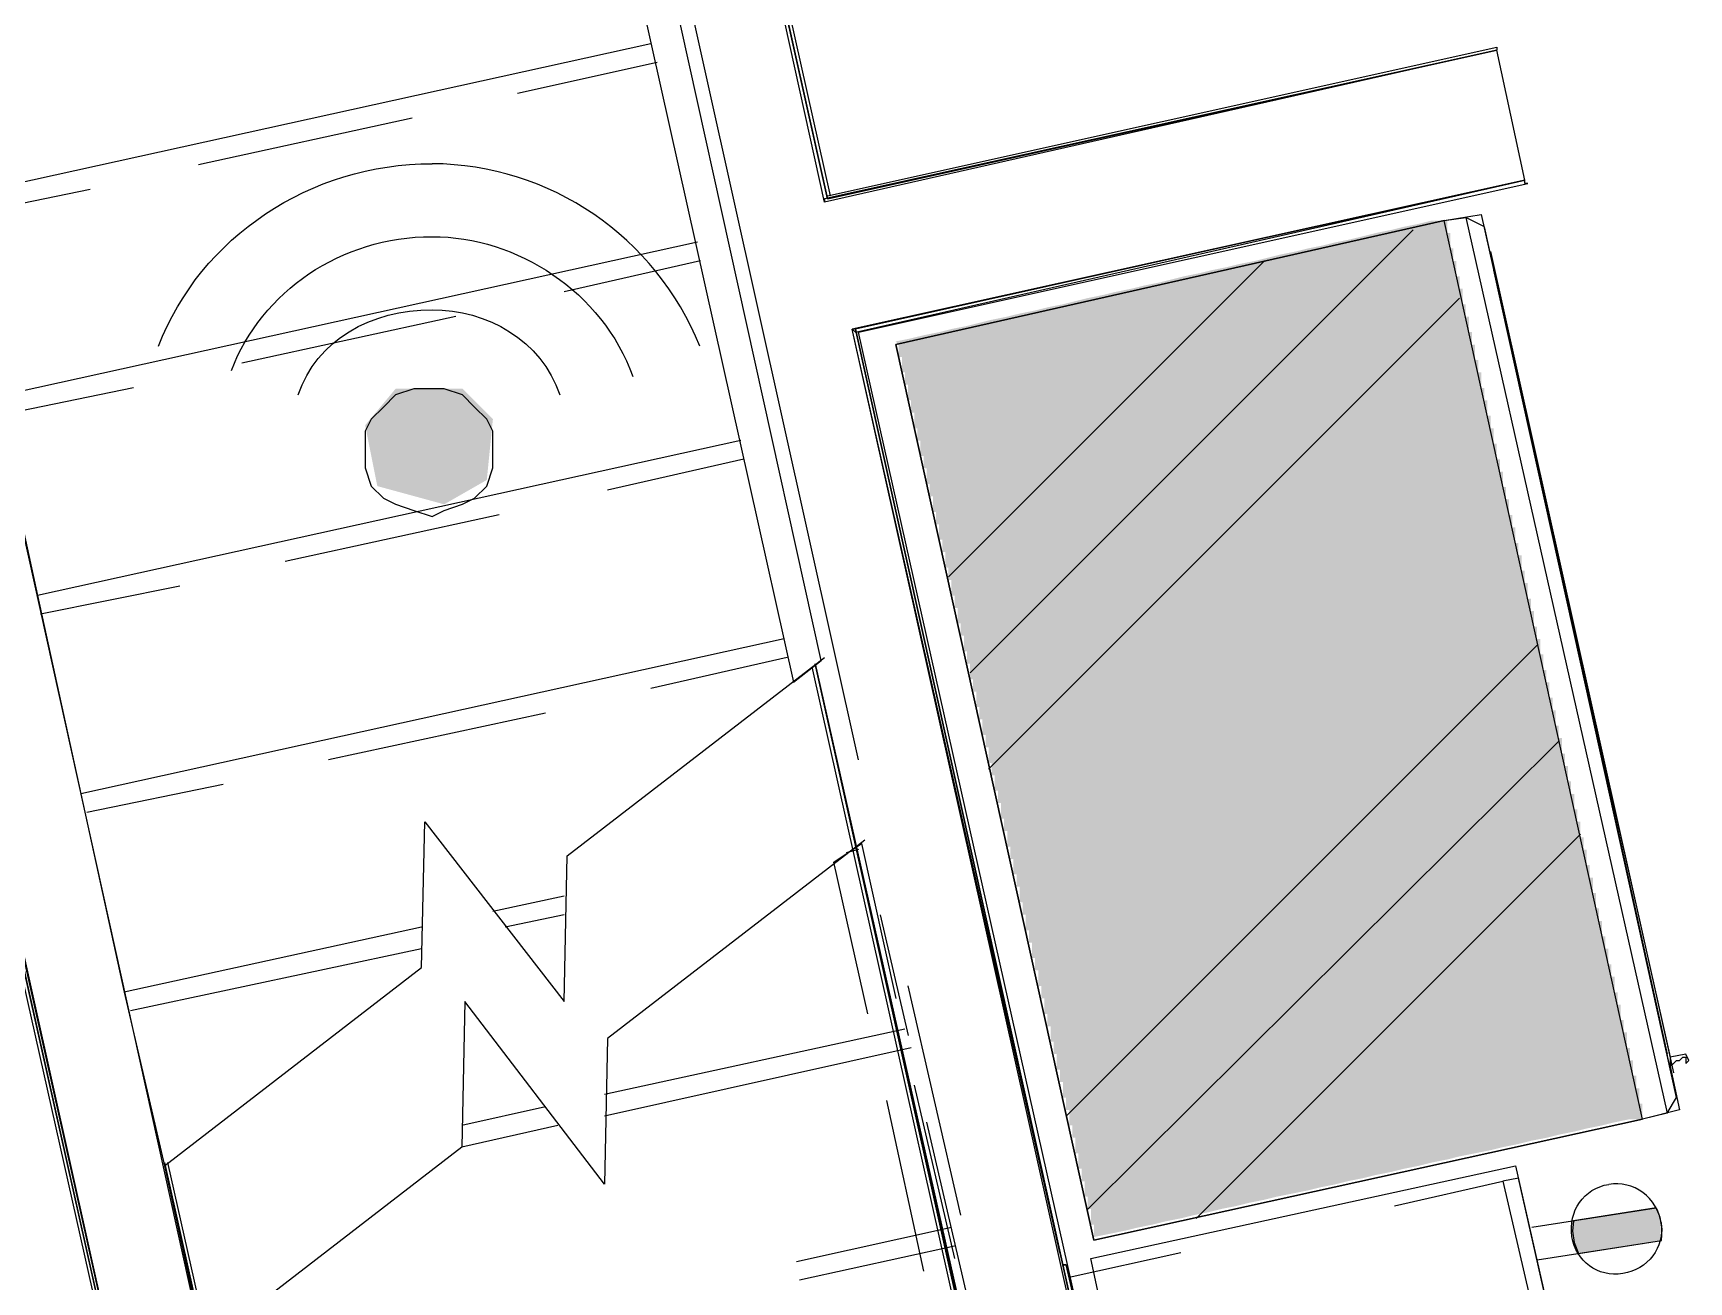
# Model space of a CAD drawing. Header units: inches. Extents: x -1841 to -80, y -100 to 1021.
# Drawn here: x -594.93 to -550.73, y 507.92 to 541.26 of the extents above; entities that cross this region are included whole.
import ezdxf

# ---------------------------------------------------------------- set-up
doc = ezdxf.new("R2010")
doc.units = ezdxf.units.IN
doc.header["$MEASUREMENT"] = 0
doc.layers.add('PDF_Geometry', color=7, linetype='Continuous', true_color=0x777777)
doc.layers.add('PDF_Solid Fills', color=7, linetype='Continuous', true_color=0xffffff)

msp = doc.modelspace()

# ---------------------------------------------------------------- hatches: boundary and pattern name
at = {"layer": 'PDF_Solid Fills', "lineweight": 25, "transparency": 33554559}
for points in [[(-552.297, 512.263), (-551.966, 512.263), (-551.966, 512.676), (-552.049, 512.676), (-552.049, 513.09), (-552.132, 513.09), (-552.132, 513.421), (-552.215, 513.421), (-552.215, 513.834), (-552.297, 513.834), (-552.297, 514.165), (-552.38, 514.165), (-552.38, 514.579), (-552.463, 514.579), (-552.463, 514.91), (-552.546, 514.91), (-552.546, 515.324), (-552.628, 515.324), (-552.628, 515.654), (-552.711, 515.654), (-552.711, 516.068), (-552.794, 516.068), (-552.794, 516.399), (-552.876, 516.399), (-552.876, 516.813), (-552.959, 516.813), (-552.959, 517.143), (-553.042, 517.143), (-553.042, 517.557), (-553.125, 517.557), (-553.125, 517.888), (-553.207, 517.888), (-553.207, 518.302), (-553.29, 518.302), (-553.29, 518.715), (-553.373, 518.715), (-553.373, 519.046), (-553.456, 519.046), (-553.456, 519.46), (-553.538, 519.46), (-553.538, 519.791), (-553.621, 519.791), (-553.621, 520.204), (-553.704, 520.204), (-553.704, 520.535), (-553.786, 520.535), (-553.786, 520.949), (-553.869, 520.949), (-553.869, 521.28), (-553.952, 521.28), (-553.952, 521.693), (-554.035, 521.693), (-554.035, 522.024), (-554.117, 522.024), (-554.117, 522.438), (-554.2, 522.438), (-554.2, 522.769), (-554.283, 522.769), (-554.283, 523.182), (-554.366, 523.182), (-554.366, 523.513), (-554.448, 523.513), (-554.448, 523.927), (-554.531, 523.927), (-554.531, 524.258), (-554.614, 524.258), (-554.614, 524.672), (-554.696, 524.672), (-554.696, 525.085), (-554.779, 525.085), (-554.779, 525.416), (-554.862, 525.416), (-554.862, 525.83), (-554.945, 525.83), (-554.945, 526.161), (-555.027, 526.161), (-555.027, 526.574), (-555.11, 526.574), (-555.11, 526.905), (-555.193, 526.905), (-555.193, 527.319), (-555.275, 527.319), (-555.275, 527.65), (-555.358, 527.65), (-555.358, 528.063), (-555.441, 528.063), (-555.441, 528.394), (-555.524, 528.394), (-555.524, 528.808), (-555.606, 528.808), (-555.606, 529.139), (-555.689, 529.139), (-555.689, 529.552), (-555.772, 529.552), (-555.772, 529.883), (-555.855, 529.883), (-555.855, 530.297), (-555.937, 530.297), (-555.937, 530.71), (-556.02, 530.71), (-556.02, 531.041), (-556.103, 531.041), (-556.103, 531.455), (-556.185, 531.455), (-556.185, 531.786), (-556.268, 531.786), (-556.268, 532.2), (-556.351, 532.2), (-556.351, 532.53), (-556.434, 532.53), (-556.434, 532.944), (-556.516, 532.944), (-556.516, 533.275), (-556.599, 533.275), (-556.599, 533.689), (-556.682, 533.689), (-556.682, 534.019), (-556.765, 534.019), (-556.765, 534.433), (-556.847, 534.433), (-556.847, 534.764), (-556.93, 534.764), (-556.93, 535.178), (-557.013, 535.178), (-557.013, 535.509), (-557.095, 535.509), (-557.095, 535.922), (-557.178, 535.922), (-557.178, 536.253), (-557.592, 536.253), (-557.923, 536.17), (-558.336, 536.088), (-558.667, 536.005), (-559.081, 535.922), (-559.743, 535.757), (-560.156, 535.674), (-560.487, 535.591), (-560.901, 535.509), (-561.232, 535.426), (-561.645, 535.343), (-562.307, 535.178), (-562.721, 535.095), (-563.052, 535.012), (-563.465, 534.929), (-563.796, 534.847), (-564.21, 534.764), (-564.872, 534.599), (-565.285, 534.516), (-565.616, 534.433), (-566.03, 534.35), (-566.361, 534.268), (-566.774, 534.185), (-567.436, 534.019), (-567.85, 533.937), (-568.181, 533.854), (-568.594, 533.771), (-568.925, 533.689), (-569.339, 533.606), (-570.001, 533.44), (-570.414, 533.358), (-570.745, 533.275), (-571.159, 533.192), (-571.49, 533.11), (-571.903, 533.027), (-571.821, 532.944), (-571.821, 532.613), (-571.738, 532.613), (-571.738, 532.2), (-571.655, 532.2), (-571.655, 531.869), (-571.572, 531.869), (-571.572, 531.455), (-571.49, 531.455), (-571.49, 531.124), (-571.407, 531.124), (-571.407, 530.71), (-571.324, 530.71), (-571.324, 530.38), (-571.242, 530.38), (-571.242, 529.966), (-571.159, 529.966), (-571.159, 529.635), (-571.076, 529.635), (-571.076, 529.221), (-570.993, 529.221), (-570.993, 528.891), (-570.911, 528.891), (-570.911, 528.477), (-570.828, 528.477), (-570.828, 528.146), (-570.745, 528.146), (-570.745, 527.732), (-570.662, 527.732), (-570.662, 527.401), (-570.58, 527.401), (-570.58, 526.988), (-570.497, 526.988), (-570.497, 526.657), (-570.414, 526.657), (-570.414, 526.243), (-570.332, 526.243), (-570.332, 525.912), (-570.249, 525.912), (-570.249, 525.499), (-570.166, 525.499), (-570.166, 525.168), (-570.083, 525.168), (-570.083, 524.754), (-570.001, 524.754), (-570.001, 524.423), (-569.918, 524.423), (-569.918, 524.01), (-569.835, 524.01), (-569.835, 523.679), (-569.752, 523.679), (-569.752, 523.265), (-569.67, 523.265), (-569.67, 522.934), (-569.587, 522.934), (-569.587, 522.521), (-569.504, 522.521), (-569.504, 522.19), (-569.422, 522.19), (-569.422, 521.776), (-569.339, 521.776), (-569.339, 521.445), (-569.256, 521.445), (-569.256, 521.032), (-569.173, 521.032), (-569.173, 520.701), (-569.091, 520.701), (-569.091, 520.287), (-569.008, 520.287), (-569.008, 519.956), (-568.925, 519.956), (-568.925, 519.543), (-568.842, 519.543), (-568.842, 519.212), (-568.76, 519.212), (-568.76, 518.798), (-568.677, 518.798), (-568.677, 518.467), (-568.594, 518.467), (-568.594, 518.053), (-568.512, 518.053), (-568.512, 517.723), (-568.429, 517.723), (-568.429, 517.309), (-568.346, 517.309), (-568.346, 516.978), (-568.263, 516.978), (-568.263, 516.564), (-568.181, 516.564), (-568.181, 516.234), (-568.098, 516.234), (-568.098, 515.82), (-568.015, 515.82), (-568.015, 515.489), (-567.932, 515.489), (-567.932, 515.075), (-567.85, 515.075), (-567.85, 514.744), (-567.767, 514.744), (-567.767, 514.331), (-567.684, 514.331), (-567.684, 514), (-567.602, 514), (-567.602, 513.586), (-567.519, 513.586), (-567.519, 513.255), (-567.436, 513.255), (-567.436, 512.842), (-567.353, 512.842), (-567.353, 512.511), (-567.271, 512.511), (-567.271, 512.097), (-567.188, 512.097), (-567.188, 511.766), (-567.105, 511.766), (-567.105, 511.353), (-567.023, 511.353), (-567.023, 510.939), (-566.94, 510.939), (-566.94, 510.608), (-566.857, 510.608), (-566.857, 510.195), (-566.774, 510.195), (-566.774, 509.864), (-566.692, 509.864), (-566.692, 509.45), (-566.609, 509.45), (-566.609, 509.119), (-565.782, 509.285), (-565.451, 509.367), (-565.037, 509.45), (-564.706, 509.533), (-564.293, 509.615), (-563.962, 509.698), (-563.548, 509.781), (-563.217, 509.864), (-562.804, 509.946), (-562.473, 510.029), (-562.059, 510.112), (-561.728, 510.195), (-560.901, 510.36), (-560.57, 510.443), (-560.156, 510.525), (-559.825, 510.608), (-559.412, 510.691), (-559.081, 510.774), (-558.667, 510.856), (-558.336, 510.939), (-557.923, 511.022), (-557.592, 511.105), (-557.178, 511.187), (-556.847, 511.27), (-556.02, 511.435), (-555.689, 511.518), (-555.275, 511.601), (-554.945, 511.684), (-554.531, 511.766), (-554.2, 511.849), (-553.786, 511.932), (-553.456, 512.015), (-553.042, 512.097), (-552.711, 512.18)], [(-582.657, 530.951), (-583.469, 531.763), (-585.256, 531.763), (-586.067, 530.789), (-585.743, 529.165), (-583.957, 528.678), (-582.82, 529.328)], [(-551.576, 509.762), (-551.597, 509.896), (-553.843, 509.546), (-553.856, 509.406), (-553.767, 508.837), (-553.707, 508.674), (-551.461, 509.024), (-551.487, 509.192), (-551.475, 509.331), (-551.488, 509.638), (-551.522, 509.633)]]:
    msp.add_hatch(color=7, dxfattribs=at).paths.add_polyline_path(points)

# ---------------------------------------------------------------- linework, layer by layer
at = {"layer": 'PDF_Geometry', "color": 7, "lineweight": 25}
for points in [[(-634.03, 531.951), (-633.617, 530.38), (-619.388, 533.523), (-599.947, 537.825), (-590.103, 493.815), (-592.171, 493.401), (-591.592, 491.002), (-589.607, 491.416), (-584.147, 466.929), (-581.748, 467.425), (-587.208, 491.995), (-567.519, 496.379), (-556.682, 447.489), (-554.035, 448.068), (-565.203, 498.117), (-573.061, 533.358), (-555.11, 537.329), (-555.855, 540.803), (-573.806, 536.749), (-582.906, 578.029)], [(-573.723, 536.832), (-555.855, 540.803), (-573.806, 536.832), (-573.806, 536.749), (-582.906, 578.029), (-573.723, 536.832), (-582.906, 577.947)], [(-573.641, 536.915), (-582.823, 577.947)], [(-574.054, 524.423), (-568.263, 498.696), (-587.787, 494.394), (-598.045, 540.803), (-600.444, 540.224), (-618.726, 536.17), (-625.923, 568.433), (-607.723, 572.487), (-608.716, 576.954), (-629.563, 572.321), (-628.57, 567.854), (-628.322, 567.937), (-621.125, 535.674), (-634.196, 532.779), (-634.113, 532.53)], [(-583.154, 562.146), (-582.409, 562.312), (-583.154, 562.146), (-584.478, 568.185), (-583.154, 562.146), (-574.633, 523.927), (-573.889, 524.506), (-577.86, 542.458)], [(-572.896, 521.859), (-578.273, 546.015)], [(-598.375, 542.127), (-597.217, 536.832), (-595.976, 531.538), (-594.818, 526.243), (-593.66, 520.949), (-592.502, 515.654), (-591.427, 511.022), (-584.56, 516.316), (-584.478, 520.204), (-580.755, 515.406), (-580.672, 519.294), (-573.806, 524.589)], [(-578.439, 540.968), (-597.217, 536.832)], [(-573.723, 536.915), (-555.855, 540.886), (-555.855, 540.803), (-573.806, 536.749)], [(-555.855, 540.803), (-555.855, 540.803)], [(-578.273, 540.472), (-581.996, 539.645)], [(-584.809, 538.983), (-590.517, 537.742)], [(-567.519, 508.705), (-573.061, 533.358), (-572.979, 533.275), (-555.11, 537.329), (-573.061, 533.358)], [(-565.864, 503.825), (-566.278, 503.742), (-572.896, 533.275), (-555.027, 537.246), (-555.11, 537.246), (-555.11, 537.329), (-572.979, 533.358)], [(-555.11, 537.329), (-555.11, 537.329)], [(-593.412, 537.08), (-597.052, 536.336)], [(-551.222, 513.669), (-550.974, 512.511), (-551.966, 512.263), (-566.609, 509.036), (-571.903, 532.944), (-557.261, 536.253), (-556.268, 536.419), (-551.222, 513.917)], [(-551.305, 512.428), (-551.966, 512.263), (-557.261, 536.253), (-556.682, 536.336), (-551.305, 512.428), (-551.056, 512.842), (-556.185, 536.088), (-556.682, 536.336)], [(-569.918, 524.175), (-558.088, 536.005)], [(-577.198, 535.674), (-595.976, 531.538)], [(-556.02, 535.426), (-551.139, 513.504)], [(-577.115, 535.178), (-580.755, 534.35)], [(-570.497, 526.74), (-562.059, 535.178)], [(-553.621, 524.506), (-551.305, 514), (-555.937, 534.929), (-551.305, 514), (-555.937, 534.929)], [(-569.422, 521.611), (-556.847, 534.185)], [(-583.65, 533.689), (-589.358, 532.448)], [(-572.979, 533.358), (-567.436, 508.375), (-572.979, 533.358)], [(-592.254, 531.786), (-595.894, 531.041)], [(-576.04, 530.38), (-594.818, 526.243)], [(-598.127, 529.718), (-596.886, 524.341), (-595.894, 519.791), (-590.103, 493.815), (-592.171, 493.401), (-592.171, 493.484), (-590.268, 493.98), (-590.268, 493.898), (-590.186, 493.898), (-592.171, 493.484)], [(-575.957, 529.883), (-579.597, 529.056)], [(-582.492, 528.394), (-588.2, 527.153)], [(-591.013, 526.491), (-594.736, 525.747)], [(-574.881, 525.085), (-593.66, 520.949)], [(-567.353, 512.345), (-554.779, 524.92)], [(-553.704, 524.837), (-551.222, 513.586)], [(-591.427, 511.022), (-587.787, 494.394), (-568.263, 498.696), (-574.054, 524.423), (-568.346, 498.778), (-568.429, 498.778), (-574.137, 524.341)], [(-591.344, 511.105), (-587.621, 494.559), (-587.704, 494.477), (-591.427, 511.105), (-587.704, 494.477), (-587.621, 494.559), (-568.429, 498.778), (-568.346, 498.778), (-574.054, 524.423)], [(-574.799, 524.589), (-578.439, 523.762)], [(-581.251, 523.1), (-587.042, 521.859)], [(-566.774, 509.864), (-554.2, 522.355)], [(-589.855, 521.197), (-593.495, 520.453)], [(-595.976, 519.791), (-590.186, 493.898), (-590.268, 493.898), (-590.268, 493.98), (-595.976, 519.377)], [(-572.731, 519.708), (-579.597, 514.414), (-579.68, 510.525), (-583.402, 515.406), (-583.485, 511.518), (-590.351, 506.224), (-589.689, 503.08)], [(-572.648, 515.075), (-573.558, 519.129), (-572.813, 519.625), (-571.903, 515.489)], [(-572.896, 519.46), (-573.227, 519.377)], [(-563.879, 509.615), (-553.621, 519.873)], [(-595.894, 519.377), (-590.186, 493.898)], [(-580.755, 518.219), (-582.658, 517.805)], [(-580.755, 517.723), (-582.327, 517.392)], [(-572.317, 517.723), (-571.572, 514.496)], [(-584.56, 517.392), (-592.502, 515.654)], [(-584.56, 516.813), (-592.337, 515.158)], [(-570.166, 509.698), (-571.572, 515.82)], [(-571.655, 514.662), (-579.68, 512.924)], [(-571.49, 514.165), (-579.68, 512.345)], [(-571.407, 513.173), (-570.332, 508.54)], [(-581.251, 512.594), (-583.485, 512.097)], [(-572.151, 512.759), (-571.159, 508.209)], [(-580.92, 512.097), (-583.485, 511.518)], [(-571.076, 512.18), (-570.001, 507.547)], [(-565.947, 505.066), (-566.692, 508.54), (-555.358, 511.022), (-554.283, 506.306), (-554.2, 505.81), (-554.117, 505.562), (-554.2, 505.81), (-554.283, 506.306), (-555.275, 510.691), (-555.689, 510.608)], [(-558.585, 509.946), (-555.689, 510.608), (-554.696, 506.306), (-554.531, 505.479)], [(-554.916, 509.379), (-551.597, 509.896)], [(-570.414, 509.367), (-574.551, 508.457)], [(-570.332, 508.871), (-574.468, 507.961)], [(-554.78, 508.507), (-551.461, 509.024)], [(-567.271, 508.044), (-564.293, 508.705)], [(-554.366, 449.226), (-567.436, 508.375), (-554.283, 449.309)], [(-567.436, 508.375), (-554.366, 449.391), (-554.366, 449.309)], [(-567.436, 508.375), (-567.353, 508.375), (-567.436, 508.375)], [(-566.278, 503.742), (-567.353, 508.375), (-554.2, 449.391), (-564.872, 497.124)]]:
    msp.add_lwpolyline(points, dxfattribs=at)
for points in [[(-571.903, 532.944), (-566.609, 509.036), (-551.966, 512.263), (-557.261, 536.253)], [(-586.067, 530.14), (-586.067, 529.652), (-585.905, 529.165), (-585.58, 528.841), (-585.256, 528.678), (-584.768, 528.516), (-584.281, 528.353), (-583.957, 528.516), (-583.469, 528.678), (-583.145, 528.841), (-582.82, 529.165), (-582.657, 529.652), (-582.657, 530.14), (-582.657, 530.627), (-582.82, 530.951), (-583.145, 531.276), (-583.469, 531.601), (-583.957, 531.763), (-584.281, 531.763), (-584.768, 531.763), (-585.256, 531.601), (-585.58, 531.276), (-585.905, 530.951), (-586.067, 530.627)], [(-550.808, 513.752), (-550.726, 513.834), (-550.808, 514), (-551.222, 513.917), (-551.222, 513.669), (-551.139, 513.752), (-551.056, 513.834), (-550.974, 513.834), (-550.891, 513.917), (-550.808, 513.917)], [(-551.461, 509.024), (-551.441, 509.336), (-551.488, 509.638), (-551.597, 509.896), (-553.809, 509.551), (-553.835, 509.272), (-553.788, 508.971), (-553.674, 508.679)]]:
    msp.add_lwpolyline(points, close=True, dxfattribs=at)
for centre, radius, start, end in [((-584.335, 530.017), 7.755, 21.8256, 89.6006), ((-552.67, 509.322), 1.216, 8.6171, 99.0966)]:
    msp.add_arc(centre, radius, start, end, dxfattribs=at)
for points in [[(-591.589, 532.9), (-590.452, 535.823), (-587.529, 537.772), (-584.281, 537.772)], [(-589.64, 532.251), (-588.828, 534.362), (-586.717, 535.823), (-584.281, 535.823)], [(-584.281, 535.823), (-582.008, 535.823), (-579.735, 534.362), (-578.923, 532.088)], [(-587.854, 531.601), (-587.367, 533.062), (-585.905, 533.874), (-584.281, 533.874)], [(-584.281, 533.874), (-582.82, 533.874), (-581.358, 533.062), (-580.871, 531.601)], [(-553.847, 509.133), (-553.952, 509.804), (-553.533, 510.418), (-552.862, 510.523)], [(-551.467, 509.504), (-551.363, 508.834), (-551.821, 508.247), (-552.491, 508.143)], [(-552.491, 508.143), (-553.162, 508.038), (-553.743, 508.463), (-553.847, 509.133)]]:
    msp.add_open_spline(points, degree=3, dxfattribs=at)

doc.saveas('drawing.dxf')
